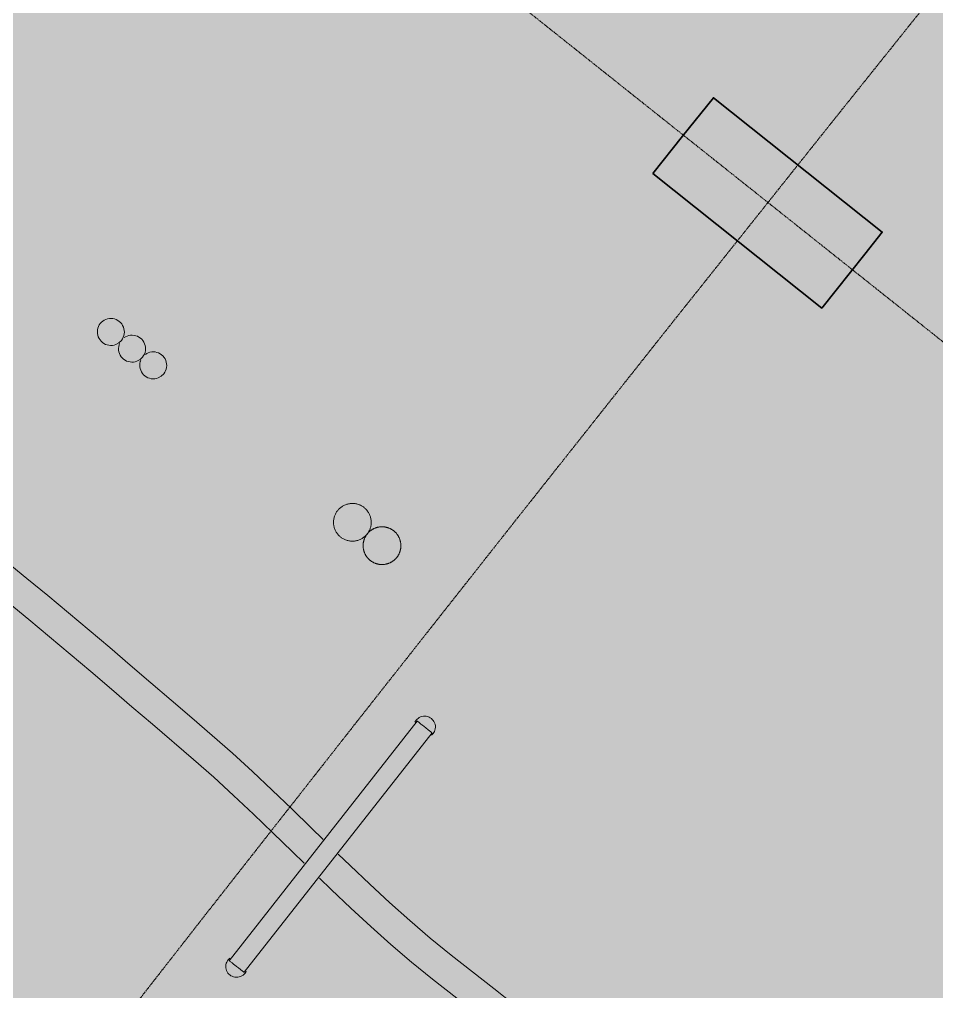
# Model space of a CAD drawing. Header units: millimetres. Extents: x -100577 to 287200, y -212120 to 238461.
# Drawn here: x 57527 to 59227, y 22145 to 23948 of the extents above; entities that cross this region are included whole.
import ezdxf

# ---------------------------------------------------------------- set-up
doc = ezdxf.new("R2010")
doc.units = ezdxf.units.MM
doc.linetypes.add('DASHDOT', pattern=[3.556, 2.54, -0.508, 0, -0.508])
for name, color, linetype, lineweight in [('01_切断（構造・壁）', 7, 'Continuous', 35), ('02_切断（家具）', 8, 'Continuous', 18), ('06_部屋の色', 8, 'Continuous', 0), ('11_見えがかり（家具）', 8, 'Continuous', 9), ('40_通り芯', 1, 'DASHDOT', 9)]:
    doc.layers.add(name, color=color, linetype=linetype, lineweight=lineweight)

msp = doc.modelspace()

# ---------------------------------------------------------------- hatches: boundary and pattern name
at = {"layer": '01_切断（構造・壁）'}
msp.add_hatch(color=7, dxfattribs=at).paths.add_polyline_path([(58701.4, 23662), (58756.5, 23731.3), (58813.5, 23802.8), (59126.4, 23553.6), (59093.9, 23512.8), (59014.3, 23412.8)])
at = {"layer": '02_切断（家具）'}
for points in [[(58173.6, 22996.2), (58172.8, 22995.1), (58171.8, 22993.7), (58170.9, 22992.7), (58169.8, 22991.4), (58168.8, 22990.5), (58167.6, 22989.3), (58166.5, 22988.5), (58165.2, 22987.4), (58164.1, 22986.6), (58162.7, 22985.7), (58161.5, 22985), (58160, 22984.2), (58158.8, 22983.6), (58157.2, 22983), (58155.9, 22982.5), (58154.3, 22982), (58153, 22981.6), (58151.4, 22981.2), (58150, 22981), (58148.4, 22980.7), (58147, 22980.7), (58145.3, 22980.5), (58144, 22980.6), (58142.3, 22980.6), (58140.9, 22980.7), (58139.2, 22980.9), (58137.9, 22981.2), (58136.2, 22981.5), (58134.9, 22981.9), (58133.3, 22982.3), (58132, 22982.8), (58130.4, 22983.4), (58129.2, 22984), (58127.7, 22984.8), (58126.5, 22985.5), (58125.1, 22986.3), (58124, 22987.1), (58122.6, 22988.1), (58121.6, 22989), (58120.3, 22990.1), (58119.4, 22991.1), (58118.2, 22992.3), (58117.3, 22993.4), (58116.3, 22994.7), (58115.5, 22995.8), (58114.5, 22997.2), (58113.9, 22998.4), (58113.1, 22999.9), (58112.5, 23001.1), (58111.8, 23002.7), (58111.4, 23004), (58110.8, 23005.6), (58110.5, 23006.9), (58110.1, 23008.5), (58109.9, 23009.9), (58109.6, 23011.6), (58109.5, 23012.9), (58109.4, 23014.6), (58109.4, 23016), (58109.5, 23017.7), (58109.6, 23019), (58109.8, 23020.7), (58110, 23022), (58110.4, 23023.7), (58110.7, 23025), (58111.2, 23026.6), (58111.7, 23027.9), (58112.3, 23029.5), (58112.9, 23030.7), (58113.6, 23032.2), (58114.3, 23033.4), (58115.2, 23034.8), (58116, 23035.9), (58117, 23037.3), (58117.9, 23038.3), (58119, 23039.6), (58120, 23040.6), (58121.2, 23041.7), (58122.3, 23042.6), (58123.6, 23043.7), (58124.7, 23044.4), (58126.1, 23045.4), (58127.3, 23046), (58128.8, 23046.8), (58130, 23047.4), (58131.6, 23048.1), (58132.8, 23048.5), (58134.4, 23049.1), (58135.8, 23049.4), (58137.4, 23049.8), (58138.8, 23050), (58140.4, 23050.3), (58141.8, 23050.4), (58143.5, 23050.5), (58144.8, 23050.5), (58146.5, 23050.5), (58147.9, 23050.3), (58149.6, 23050.1), (58150.9, 23049.9), (58152.6, 23049.6), (58153.9, 23049.2), (58155.5, 23048.7), (58156.8, 23048.2), (58158.3, 23047.6), (58159.6, 23047), (58161.1, 23046.3), (58162.3, 23045.6), (58163.7, 23044.7), (58164.8, 23043.9), (58166.2, 23042.9), (58167.2, 23042), (58168.5, 23040.9), (58169.4, 23039.9), (58170.6, 23038.7), (58171.5, 23037.7), (58172.5, 23036.3), (58173.3, 23035.2), (58174.2, 23033.8), (58174.9, 23032.6), (58175.7, 23031.1), (58176.3, 23029.9), (58177, 23028.3), (58177.4, 23027.1), (58178, 23025.5), (58178.3, 23024.1), (58178.7, 23022.5), (58178.9, 23021.2), (58179.2, 23019.5), (58179.3, 23018.1), (58179.4, 23016.4), (58179.4, 23015.1), (58179.3, 23013.4), (58179.2, 23012), (58179, 23010.3), (58178.7, 23009), (58178.4, 23007.4), (58178.1, 23006.1), (58177.6, 23004.4), (58177.1, 23003.2), (58176.5, 23001.6), (58175.9, 23000.3), (58175.1, 22998.8), (58174.5, 22997.7)], [(58164.4, 22971), (58164.4, 22971.8), (58164.4, 22972.8), (58164.4, 22973.6), (58164.5, 22974.6), (58164.5, 22975.4), (58164.6, 22976.4), (58164.7, 22977.2), (58164.9, 22978.2), (58165, 22979), (58165.2, 22979.9), (58165.4, 22980.7), (58165.7, 22981.6), (58165.9, 22982.4), (58166.2, 22983.3), (58166.4, 22984), (58166.8, 22984.9), (58167, 22985.6), (58167.4, 22986.4), (58167.7, 22987.1), (58168.1, 22988), (58168.5, 22988.6), (58168.9, 22989.4), (58169.3, 22990), (58169.7, 22990.8), (58170.1, 22991.4), (58170.6, 22992.1), (58171, 22992.7), (58171.6, 22993.4), (58172, 22994), (58172.5, 22994.6), (58173, 22995.2), (58173.6, 22995.8), (58174, 22996.3), (58174.7, 22997), (58175.2, 22997.5), (58175.9, 22998.1), (58176.4, 22998.6), (58177.1, 22999.2), (58177.7, 22999.6), (58178.4, 23000.2), (58179, 23000.7), (58179.8, 23001.2), (58180.4, 23001.6), (58181.3, 23002.1), (58181.9, 23002.5), (58182.8, 23003), (58183.4, 23003.4), (58184.3, 23003.8), (58185, 23004.1), (58185.9, 23004.5), (58186.7, 23004.8), (58187.6, 23005.1), (58188.4, 23005.4), (58189.3, 23005.7), (58190.1, 23005.9), (58191.1, 23006.2), (58191.8, 23006.4), (58192.8, 23006.6), (58193.6, 23006.7), (58194.6, 23006.8), (58195.4, 23007), (58196.4, 23007), (58197.2, 23007.1), (58198.2, 23007.1), (58199, 23007.2), (58200, 23007.2), (58200.8, 23007.1), (58201.8, 23007.1), (58202.6, 23007), (58203.6, 23006.9), (58204.4, 23006.8), (58205.4, 23006.7), (58206.1, 23006.5), (58207.1, 23006.3), (58207.9, 23006.1), (58208.6, 23005.9), (58208.6, 23005.9), (58208.8, 23005.9), (58209.5, 23005.7), (58210.4, 23005.4), (58211.2, 23005.1), (58212.1, 23004.8), (58212.8, 23004.5), (58213.6, 23004.1), (58214.3, 23003.8), (58215.1, 23003.4), (58215.8, 23003.1), (58216.6, 23002.6), (58217.2, 23002.3), (58218, 23001.8), (58218.6, 23001.4), (58219.3, 23000.9), (58219.9, 23000.5), (58220.6, 23000), (58221.1, 22999.6), (58221.8, 22999), (58222.3, 22998.6), (58223, 22998), (58223.5, 22997.5), (58224.2, 22996.9), (58224.7, 22996.4), (58225.3, 22995.7), (58225.8, 22995.1), (58226.4, 22994.4), (58226.8, 22993.9), (58227.4, 22993.1), (58227.8, 22992.5), (58228.4, 22991.7), (58228.8, 22991.1), (58229.3, 22990.3), (58229.7, 22989.6), (58230.2, 22988.8), (58230.5, 22988.1), (58231, 22987.2), (58231.3, 22986.5), (58231.7, 22985.6), (58232, 22984.9), (58232.3, 22983.9), (58232.6, 22983.2), (58232.9, 22982.2), (58233.1, 22981.5), (58233.3, 22980.5), (58233.5, 22979.7), (58233.7, 22978.7), (58233.9, 22977.9), (58234, 22976.9), (58234.1, 22976.1), (58234.2, 22975.1), (58234.3, 22974.3), (58234.3, 22973.3), (58234.4, 22972.5), (58234.3, 22971.5), (58234.3, 22970.7), (58234.3, 22969.7), (58234.2, 22968.9), (58234.1, 22967.9), (58234, 22967.2), (58233.8, 22966.2), (58233.7, 22965.4), (58233.5, 22964.4), (58233.3, 22963.7), (58233.1, 22962.7), (58232.8, 22962), (58232.5, 22961.1), (58232.3, 22960.4), (58232, 22959.5), (58231.7, 22958.8), (58231.3, 22957.9), (58231, 22957.2), (58230.6, 22956.4), (58230.3, 22955.7), (58229.8, 22954.9), (58229.5, 22954.3), (58229, 22953.5), (58228.6, 22952.9), (58228.1, 22952.2), (58227.7, 22951.6), (58227.2, 22950.9), (58226.8, 22950.4), (58226.2, 22949.7), (58225.8, 22949.2), (58225.2, 22948.5), (58224.7, 22948), (58224, 22947.4), (58223.5, 22946.9), (58222.9, 22946.3), (58222.3, 22945.8), (58221.6, 22945.2), (58221, 22944.7), (58220.3, 22944.1), (58219.7, 22943.7), (58218.9, 22943.2), (58218.3, 22942.7), (58217.5, 22942.2), (58216.8, 22941.8), (58216, 22941.4), (58215.3, 22941), (58214.4, 22940.6), (58213.7, 22940.2), (58212.8, 22939.9), (58212, 22939.6), (58211.1, 22939.2), (58210.4, 22939), (58209.4, 22938.7), (58208.6, 22938.4), (58207.7, 22938.2), (58206.9, 22938), (58205.9, 22937.8), (58205.1, 22937.7), (58204.1, 22937.5), (58203.3, 22937.4), (58202.3, 22937.3), (58201.5, 22937.2), (58200.5, 22937.2), (58199.7, 22937.2), (58198.7, 22937.2), (58197.9, 22937.2), (58196.9, 22937.3), (58196.1, 22937.3), (58195.1, 22937.4), (58194.3, 22937.5), (58193.4, 22937.7), (58192.6, 22937.8), (58191.6, 22938.1), (58190.9, 22938.2), (58189.9, 22938.5), (58189.2, 22938.7), (58188.3, 22939), (58187.5, 22939.2), (58186.7, 22939.6), (58186, 22939.9), (58185.1, 22940.2), (58184.4, 22940.5), (58183.6, 22941), (58182.9, 22941.3), (58182.1, 22941.7), (58181.5, 22942.1), (58180.7, 22942.6), (58180.1, 22942.9), (58179.4, 22943.4), (58178.8, 22943.8), (58178.1, 22944.4), (58177.6, 22944.8), (58176.9, 22945.3), (58176.4, 22945.8), (58175.7, 22946.4), (58175.2, 22946.9), (58174.6, 22947.5), (58174.1, 22948), (58173.4, 22948.7), (58173, 22949.2), (58172.4, 22949.9), (58171.9, 22950.5), (58171.3, 22951.2), (58170.9, 22951.8), (58170.3, 22952.6), (58169.9, 22953.3), (58169.5, 22954), (58169.4, 22954.1), (58169, 22954.7), (58168.6, 22955.6), (58168.2, 22956.3), (58167.8, 22957.2), (58167.4, 22957.9), (58167, 22958.8), (58166.7, 22959.5), (58166.4, 22960.4), (58166.1, 22961.2), (58165.8, 22962.1), (58165.6, 22962.9), (58165.4, 22963.9), (58165.2, 22964.6), (58165, 22965.6), (58164.8, 22966.4), (58164.7, 22967.4), (58164.6, 22968.2), (58164.5, 22969.2), (58164.4, 22970)]]:
    msp.add_hatch(color=8, dxfattribs=at).paths.add_polyline_path(points)
at = {"layer": '06_部屋の色', "true_color": 0xe9dfcf}
for points in [[(50973.3, 27824.3), (50951.2, 27877), (50930.3, 27931.4), (50910.5, 27987.2), (50891.6, 28044.1), (50873.2, 28101.7), (50855.3, 28159.8), (50837.4, 28218.1), (50819.5, 28276.2), (50801.3, 28334), (50782.4, 28391), (50762.8, 28447), (50742.2, 28501.6), (50720.2, 28554.7), (50698.7, 28608.2), (50678.9, 28664.1), (50660.7, 28721.8), (50643.5, 28780.8), (50626.9, 28840.7), (50610.5, 28900.8), (50593.9, 28960.7), (50576.7, 29019.7), (50558.4, 29077.5), (50538.7, 29133.4), (50517.2, 29186.9), (50493.3, 29237.5), (50466.8, 29284.7), (50437.2, 29327.9), (50404, 29366.7), (50366.9, 29400.4), (50327.6, 29431.3), (50288.4, 29462.3), (50285.4, 29464.7), (50388.8, 29595.7), (50680.9, 29963.9), (50778.1, 30085.9), (50973.8, 30331.4), (51267.6, 30698.3), (51562.2, 31064.4), (51857.6, 31429.9), (52153.9, 31794.7), (52451.1, 32158.8), (52650.1, 32401.6), (52749, 32522.2), (53047.9, 32884.9), (53347.5, 33247), (53648, 33608.3), (53949.3, 33968.9), (54251.5, 34328.9), (54554.5, 34688.1), (62496.7, 27973.9), (62209.2, 27633.1), (61922.5, 27291.5), (61636.6, 26949.3), (61351.5, 26606.4), (61067.2, 26262.9), (60783.6, 25918.7), (60692.9, 25808.2), (60689.8, 25804.3), (60500.9, 25573.9), (60218.9, 25228.4), (59937.8, 24882.3), (59657.4, 24535.5), (59377.9, 24188.1), (59099.1, 23840), (58913.4, 23607), (58821.2, 23491.3), (58544.1, 23141.9), (58267.7, 22791.9), (58028.5, 22487.4), (57995.8, 22518.9), (57959.2, 22553.3), (57922.2, 22587.2), (57884.6, 22620.3), (57808.8, 22685.5), (57770.8, 22718.1), (57732.8, 22750.7), (57694.7, 22783.2), (57656.5, 22815.5), (57618.2, 22847.7), (57579.8, 22879.7), (57541.2, 22911.5), (57502.5, 22943.1), (57463.5, 22974.4), (57424.3, 23005.5), (57383.9, 23035), (57341.6, 23062.1), (57297.6, 23087), (57252.2, 23110.1), (57205.5, 23131.7), (57157.9, 23152), (57109.6, 23171.4), (57060.8, 23190.2), (57011.8, 23208.7), (56962.7, 23227.2), (56913.9, 23245.9), (56865.5, 23265.3), (56817.9, 23285.6), (56771.2, 23307.1), (56725.8, 23330.2), (56681.7, 23355.1), (56639.4, 23382.1), (56599, 23411.6), (56561.3, 23444.5), (56526.7, 23481.4), (56494.8, 23521.7), (56465.1, 23565), (56437.5, 23610.7), (56411.4, 23658.5), (56386.4, 23707.7), (56362.3, 23757.9), (56314.9, 23859.4), (56290.8, 23909.8), (56266, 23959.2), (56240.1, 24007.1), (56212.6, 24053.1), (56184.8, 24098.7), (56157.9, 24145.4), (56131.7, 24193), (56105.9, 24241.1), (56080.3, 24289.5), (56054.7, 24337.9), (56028.9, 24386), (56002.6, 24433.5), (55975.7, 24480.1), (55947.8, 24525.6), (55918.8, 24569.7), (55888.4, 24612), (55856.5, 24652.2), (55822.7, 24690.2), (55786.9, 24725.6), (55748.9, 24758.1), (55708.4, 24787.5), (55665.7, 24814.1), (55621, 24838.1), (55574.5, 24859.8), (55526.3, 24879.4), (55476.7, 24897.2), (55426, 24913.5), (55374.2, 24928.5), (55321.6, 24942.5), (55268.4, 24955.7), (55214.8, 24968.4), (55161.1, 24980.9), (55107.3, 24993.3), (55053.8, 25006.1), (55000.7, 25019.4), (54948.2, 25033.5), (54896.6, 25048.7), (54846, 25065.2), (54795.4, 25081.8), (54743.9, 25097.1), (54691.6, 25111.4), (54638.7, 25125.1), (54585.5, 25138.3), (54532.2, 25151.3), (54478.9, 25164.4), (54426, 25178), (54373.6, 25192.2), (54321.9, 25207.3), (54271.2, 25223.6), (54221.6, 25241.4), (54173.4, 25260.9), (54126.7, 25282.5), (54081.9, 25306.4), (54039.1, 25332.8), (53998.5, 25362.1), (53960.4, 25394.5), (53924.6, 25429.9), (53890.9, 25467.9), (53859, 25508.3), (53828.7, 25550.7), (53799.8, 25594.8), (53771.9, 25640.3), (53744.9, 25686.8), (53718.4, 25734), (53692.2, 25781.7), (53666.2, 25829.5), (53639.9, 25877.1), (53613.3, 25924.1), (53585.9, 25970.2), (53557.6, 26015.1), (53528.1, 26058.6), (53497.2, 26100.2), (53464.6, 26139.6), (53430.1, 26176.6), (53394.4, 26212.2), (53358.7, 26247.6), (53322.9, 26283), (53287.1, 26318.3), (53251, 26353.4), (53214.9, 26388.3), (53178.6, 26423.1), (53142.1, 26457.6), (53105.5, 26491.9), (53068.6, 26525.9), (53031.5, 26559.6), (52994.2, 26593.1), (52956.6, 26626.2), (52918.8, 26658.9), (52880.6, 26691.3), (52842.2, 26723.3), (52803.4, 26754.8), (52764.2, 26785.9), (52723, 26814.4), (52678.3, 26838.4), (52630.5, 26858.5), (52580.2, 26875.3), (52527.7, 26889.4), (52473.6, 26901.4), (52418.2, 26911.9), (52362.1, 26921.4), (52305.7, 26930.5), (52249.5, 26939.9), (52194, 26950), (52139.5, 26961.6), (52086.6, 26975.2), (52035.7, 26991.3), (51987.3, 27010.6), (51941.8, 27033.7), (51898.1, 27058.9), (51854.4, 27084.3), (51810.9, 27109.8), (51767.5, 27135.5), (51724.3, 27161.4), (51681.2, 27187.5), (51638.4, 27213.9), (51595.7, 27240.5), (51553.3, 27267.5), (51511.1, 27294.7), (51469.2, 27322.3), (51427.6, 27350.2), (51386.3, 27378.6), (51345.2, 27407.3), (51304.6, 27436.4), (51264.2, 27466), (51224.3, 27496.1), (51184.7, 27526.6), (51146.9, 27559.4), (51111.9, 27595.9), (51079.8, 27635.9), (51050, 27679), (51022.5, 27725), (50997, 27773.5)], [(60059.6, 22695.2), (49371.1, 31207.6), (51259, 33542.8), (61821.8, 24875), (60940.7, 23785.1), (60967.9, 23763.1), (60087, 22673.4)], [(48444.4, 30026.3), (49371.1, 31207.6), (60059.6, 22695.2), (59194.6, 21592.6), (59222.1, 21571), (59193.3, 21534.2), (59114.6, 21595.9), (59075.3, 21626.8), (59035.9, 21657.6), (58996.6, 21688.5), (58957.2, 21719.3), (58917.9, 21750.2), (58878.5, 21781.1), (58839.2, 21811.9), (58760.5, 21873.6), (58721.2, 21904.5), (58681.8, 21935.3), (58642.5, 21966.2), (58603.1, 21997), (58563.8, 22027.9), (58524.4, 22058.7), (58485.1, 22089.6), (58445.7, 22120.4), (58406.4, 22151.3), (58367.1, 22182.1), (58327.7, 22213), (58288.8, 22244.4), (58250.8, 22276.9), (58213.4, 22310.3), (58176.6, 22344.4), (58140.2, 22379), (58104.1, 22413.9), (58068.1, 22449), (58032, 22484.1), (57995.8, 22518.9), (57959.2, 22553.3), (57922.2, 22587.2), (57884.6, 22620.3), (57808.8, 22685.5), (57770.8, 22718.1), (57732.8, 22750.7), (57694.7, 22783.2), (57656.5, 22815.5), (57618.2, 22847.7), (57579.8, 22879.7), (57541.2, 22911.5), (57502.5, 22943.1), (57463.5, 22974.4), (57424.3, 23005.5), (57383.9, 23035), (57341.6, 23062.1), (57297.6, 23087), (57252.2, 23110.1), (57205.5, 23131.7), (57157.9, 23152), (57109.6, 23171.4), (57060.8, 23190.2), (57011.8, 23208.7), (56962.7, 23227.2), (56913.9, 23245.9), (56865.5, 23265.3), (56817.9, 23285.6), (56771.2, 23307.1), (56725.8, 23330.2), (56681.7, 23355.1), (56639.4, 23382.1), (56599, 23411.6), (56561.3, 23444.5), (56526.7, 23481.4), (56494.8, 23521.7), (56465.1, 23565), (56437.5, 23610.7), (56411.4, 23658.5), (56386.4, 23707.7), (56362.3, 23757.9), (56314.9, 23859.4), (56290.8, 23909.8), (56266, 23959.2), (56240.1, 24007.1), (56212.6, 24053.1), (56184.8, 24098.7), (56157.9, 24145.4), (56131.7, 24193), (56105.9, 24241.1), (56080.3, 24289.5), (56054.7, 24337.9), (56028.9, 24386), (56002.6, 24433.5), (55975.7, 24480.1), (55947.8, 24525.6), (55918.8, 24569.7), (55888.4, 24612), (55856.5, 24652.2), (55822.7, 24690.2), (55786.9, 24725.6), (55748.9, 24758.1), (55708.4, 24787.5), (55665.7, 24814.1), (55621, 24838.1), (55574.5, 24859.8), (55526.3, 24879.4), (55476.7, 24897.2), (55426, 24913.5), (55374.2, 24928.5), (55321.6, 24942.5), (55268.4, 24955.7), (55214.8, 24968.4), (55161.1, 24980.9), (55107.3, 24993.3), (55053.8, 25006.1), (55000.7, 25019.4), (54948.2, 25033.5), (54896.6, 25048.7), (54846, 25065.2), (54795.4, 25081.8), (54743.9, 25097.1), (54691.6, 25111.4), (54638.7, 25125.1), (54585.5, 25138.3), (54532.2, 25151.3), (54478.9, 25164.4), (54426, 25178), (54373.6, 25192.2), (54321.9, 25207.3), (54271.2, 25223.6), (54221.6, 25241.4), (54173.4, 25260.9), (54126.7, 25282.5), (54081.9, 25306.4), (54039.1, 25332.8), (53998.5, 25362.1), (53960.4, 25394.5), (53924.6, 25429.9), (53890.9, 25467.9), (53859, 25508.3), (53828.7, 25550.7), (53799.8, 25594.8), (53771.9, 25640.3), (53744.9, 25686.8), (53718.4, 25734), (53692.2, 25781.7), (53666.2, 25829.5), (53639.9, 25877.1), (53613.3, 25924.1), (53585.9, 25970.2), (53557.6, 26015.1), (53528.1, 26058.6), (53497.2, 26100.2), (53464.6, 26139.6), (53430.1, 26176.6), (53394.4, 26212.2), (53358.7, 26247.6), (53322.9, 26283), (53287.1, 26318.3), (53251, 26353.4), (53214.9, 26388.3), (53178.6, 26423.1), (53142.1, 26457.6), (53105.5, 26491.9), (53068.6, 26525.9), (53031.5, 26559.6), (52994.2, 26593.1), (52956.6, 26626.2), (52918.8, 26658.9), (52880.6, 26691.3), (52842.2, 26723.3), (52803.4, 26754.8), (52764.2, 26785.9), (52723, 26814.4), (52678.3, 26838.4), (52630.5, 26858.5), (52580.2, 26875.3), (52527.7, 26889.4), (52473.6, 26901.4), (52418.2, 26911.9), (52362.1, 26921.4), (52305.7, 26930.5), (52249.5, 26939.9), (52194, 26950), (52139.5, 26961.6), (52086.6, 26975.2), (52035.7, 26991.3), (51987.3, 27010.6), (51941.8, 27033.7), (51898.1, 27058.9), (51854.4, 27084.3), (51810.9, 27109.8), (51767.5, 27135.5), (51724.3, 27161.4), (51681.2, 27187.5), (51638.4, 27213.9), (51595.7, 27240.5), (51553.3, 27267.5), (51511.1, 27294.7), (51469.2, 27322.3), (51427.6, 27350.2), (51386.3, 27378.6), (51345.2, 27407.3), (51304.6, 27436.4), (51264.2, 27466), (51224.3, 27496.1), (51184.7, 27526.6), (51146.9, 27559.4), (51111.9, 27595.9), (51079.8, 27635.9), (51050, 27679), (51022.5, 27725), (50997, 27773.5), (50973.3, 27824.3), (50951.2, 27877), (50930.3, 27931.4), (50910.5, 27987.2), (50891.6, 28044.1), (50873.2, 28101.7), (50855.3, 28159.8), (50837.4, 28218.1), (50819.5, 28276.2), (50801.3, 28334), (50782.4, 28391), (50762.8, 28447), (50742.2, 28501.6), (50720.2, 28554.7), (50698.7, 28608.2), (50678.9, 28664.1), (50660.7, 28721.8), (50643.5, 28780.8), (50626.9, 28840.7), (50610.5, 28900.8), (50593.9, 28960.7), (50576.7, 29019.7), (50558.4, 29077.5), (50538.7, 29133.4), (50517.2, 29186.9), (50493.3, 29237.5), (50466.8, 29284.7), (50437.2, 29327.9), (50404, 29366.7), (50366.9, 29400.4), (49935.3, 29741.3), (49856.9, 29803.3), (49817.6, 29834.3), (49775.2, 29861.2), (49727, 29880.8), (49674.1, 29894.3), (49617.4, 29903), (49557.8, 29908.1), (49496.4, 29910.8), (49434, 29912.4), (49371.8, 29914), (49310.6, 29917.1), (49247.1, 29917.1), (49178.4, 29910.5), (49106.4, 29899.7), (49032.9, 29887.1), (48960, 29875.1), (48889.3, 29866.1), (48822.9, 29862.5), (48762.7, 29866.6), (48710.4, 29881), (48663.1, 29901.7), (48616.4, 29923.2), (48570.8, 29946.1), (48526.6, 29970.7), (48484, 29997.5)], [(60059.6, 22695.2), (58913.6, 23607.9), (60689.3, 25804.3), (61821.8, 24875), (60940.7, 23785.1), (60967.9, 23763.1), (60087, 22673.4)], [(58176.6, 22344.4), (58140.2, 22379), (58104.1, 22413.9), (58068.1, 22449), (58032, 22484.1), (58913.6, 23607.9), (60059.6, 22695.2), (59194.6, 21592.6), (59222.1, 21571), (59193.3, 21534.2), (59114.6, 21595.9), (59075.3, 21626.8), (59035.9, 21657.6), (58996.6, 21688.5), (58957.2, 21719.3), (58917.9, 21750.2), (58878.5, 21781.1), (58839.2, 21811.9), (58760.5, 21873.6), (58721.2, 21904.5), (58681.8, 21935.3), (58642.5, 21966.2), (58603.1, 21997), (58563.8, 22027.9), (58524.4, 22058.7), (58485.1, 22089.6), (58445.7, 22120.4), (58406.4, 22151.3), (58367.1, 22182.1), (58327.7, 22213), (58288.8, 22244.4), (58250.8, 22276.9), (58213.4, 22310.3)]]:
    msp.add_hatch(color=8, dxfattribs=at).paths.add_polyline_path(points)
at = {"layer": '06_部屋の色', "true_color": 0xd8ccb8}
msp.add_hatch(color=8, dxfattribs=at).paths.add_polyline_path([(48484, 29997.5), (48526.6, 29970.7), (48570.8, 29946.1), (48616.4, 29923.2), (48663.1, 29901.7), (48710.4, 29881), (48762.7, 29866.6), (48822.9, 29862.5), (48889.3, 29866.1), (48960, 29875.1), (49032.9, 29887.1), (49106.4, 29899.7), (49178.4, 29910.5), (49247.1, 29917.1), (49310.6, 29917.1), (49371.8, 29914), (49434, 29912.4), (49496.4, 29910.8), (49557.8, 29908.1), (49617.4, 29903), (49674.1, 29894.3), (49727, 29880.8), (49775.2, 29861.2), (49817.6, 29834.3), (49856.9, 29803.3), (49896.1, 29772.3), (49935.3, 29741.3), (49974.6, 29710.3), (50013.8, 29679.3), (50053, 29648.3), (50092.2, 29617.3), (50131.5, 29586.3), (50170.7, 29555.3), (50209.9, 29524.3), (50249.2, 29493.3), (50327.6, 29431.3), (50366.9, 29400.4), (50404, 29366.7), (50437.2, 29327.9), (50466.8, 29284.7), (50493.3, 29237.5), (50517.2, 29186.9), (50538.7, 29133.4), (50558.4, 29077.5), (50576.7, 29019.7), (50593.9, 28960.7), (50610.5, 28900.8), (50626.9, 28840.7), (50643.5, 28780.8), (50660.7, 28721.8), (50678.9, 28664.1), (50698.7, 28608.2), (50720.2, 28554.7), (50742.2, 28501.6), (50762.8, 28447), (50782.4, 28391), (50801.3, 28334), (50819.5, 28276.2), (50837.4, 28218.1), (50855.3, 28159.8), (50873.2, 28101.7), (50891.6, 28044.1), (50910.5, 27987.2), (50930.3, 27931.4), (50951.2, 27877), (50973.3, 27824.3), (50997, 27773.5), (51022.5, 27725), (51050, 27679), (51079.8, 27635.9), (51111.9, 27595.9), (51146.9, 27559.4), (51184.7, 27526.6), (51224.3, 27496.1), (51264.2, 27466), (51304.6, 27436.4), (51345.2, 27407.3), (51386.3, 27378.6), (51427.6, 27350.2), (51469.2, 27322.3), (51511.1, 27294.7), (51553.3, 27267.5), (51595.7, 27240.5), (51638.4, 27213.9), (51681.2, 27187.5), (51724.3, 27161.4), (51767.5, 27135.5), (51810.9, 27109.8), (51854.4, 27084.3), (51898.1, 27058.9), (51941.8, 27033.7), (51987.3, 27010.6), (52035.7, 26991.3), (52086.6, 26975.2), (52139.5, 26961.6), (52194, 26950), (52249.5, 26939.9), (52305.7, 26930.5), (52362.1, 26921.4), (52418.2, 26911.9), (52473.6, 26901.4), (52527.7, 26889.4), (52580.2, 26875.3), (52630.5, 26858.5), (52678.3, 26838.4), (52723, 26814.4), (52764.2, 26785.9), (52803.4, 26754.8), (52842.2, 26723.3), (52880.6, 26691.3), (52918.8, 26658.9), (52956.6, 26626.2), (52994.2, 26593.1), (53031.5, 26559.6), (53068.6, 26525.9), (53105.5, 26491.9), (53142.1, 26457.6), (53178.6, 26423.1), (53214.9, 26388.3), (53251, 26353.4), (53287.1, 26318.3), (53322.9, 26283), (53358.7, 26247.6), (53394.4, 26212.2), (53430.1, 26176.6), (53464.6, 26139.6), (53497.2, 26100.2), (53528.1, 26058.6), (53557.6, 26015.1), (53585.9, 25970.2), (53613.3, 25924.1), (53639.9, 25877.1), (53666.2, 25829.5), (53692.2, 25781.7), (53718.4, 25734), (53744.9, 25686.8), (53771.9, 25640.3), (53799.8, 25594.8), (53828.7, 25550.7), (53859, 25508.3), (53890.9, 25467.9), (53924.6, 25429.9), (53960.4, 25394.5), (53998.5, 25362.1), (54039.1, 25332.8), (54081.9, 25306.4), (54126.7, 25282.5), (54173.4, 25260.9), (54221.6, 25241.4), (54271.2, 25223.6), (54321.9, 25207.3), (54373.6, 25192.2), (54426, 25178), (54478.9, 25164.4), (54532.2, 25151.3), (54585.5, 25138.3), (54638.7, 25125.1), (54691.6, 25111.4), (54743.9, 25097.1), (54795.4, 25081.8), (54846, 25065.2), (54896.6, 25048.7), (54948.2, 25033.5), (55000.7, 25019.4), (55053.8, 25006.1), (55107.3, 24993.3), (55161.1, 24980.9), (55214.8, 24968.4), (55268.4, 24955.7), (55321.6, 24942.5), (55374.2, 24928.5), (55426, 24913.5), (55476.7, 24897.2), (55526.3, 24879.4), (55574.5, 24859.8), (55621, 24838.1), (55665.7, 24814.1), (55708.4, 24787.5), (55748.9, 24758.1), (55786.9, 24725.6), (55822.7, 24690.2), (55856.5, 24652.2), (55888.4, 24612), (55918.8, 24569.7), (55947.8, 24525.6), (55975.7, 24480.1), (56002.6, 24433.5), (56028.9, 24386), (56054.7, 24337.9), (56105.9, 24241.1), (56131.7, 24193), (56157.9, 24145.4), (56184.8, 24098.7), (56212.6, 24053.1), (56240.1, 24007.1), (56266, 23959.2), (56290.8, 23909.8), (56314.9, 23859.4), (56338.6, 23808.7), (56362.3, 23757.9), (56386.4, 23707.7), (56411.4, 23658.5), (56437.5, 23610.7), (56465.1, 23565), (56494.8, 23521.7), (56526.7, 23481.4), (56561.3, 23444.5), (56599, 23411.6), (56639.4, 23382.1), (56681.7, 23355.1), (56725.8, 23330.2), (56771.2, 23307.1), (56817.9, 23285.6), (56865.5, 23265.3), (56913.9, 23245.9), (56962.7, 23227.2), (57011.8, 23208.7), (57060.8, 23190.2), (57109.6, 23171.4), (57157.9, 23152), (57205.5, 23131.7), (57252.2, 23110.1), (57297.6, 23087), (57341.6, 23062.1), (57383.9, 23035), (57424.3, 23005.5), (57463.5, 22974.4), (57502.5, 22943.1), (57541.2, 22911.5), (57579.8, 22879.7), (57618.2, 22847.7), (57656.5, 22815.5), (57694.7, 22783.2), (57732.8, 22750.7), (57770.8, 22718.1), (57808.8, 22685.5), (57846.7, 22652.9), (57884.6, 22620.3), (57922.2, 22587.2), (57959.2, 22553.3), (57995.8, 22518.9), (58032, 22484.1), (58068.1, 22449), (58104.1, 22413.9), (58140.2, 22379), (58176.6, 22344.4), (58213.4, 22310.3), (58250.8, 22276.9), (58288.8, 22244.4), (58327.7, 22213), (58367.1, 22182.1), (58406.4, 22151.3), (58445.7, 22120.4), (58485.1, 22089.6), (58524.4, 22058.7), (58563.8, 22027.9), (58603.1, 21997), (58642.5, 21966.2), (58681.8, 21935.3), (58721.2, 21904.5), (58760.5, 21873.6), (58839.2, 21811.9), (58878.5, 21781.1), (58917.9, 21750.2), (58957.2, 21719.3), (58996.6, 21688.5), (59035.9, 21657.6), (59075.3, 21626.8), (59114.6, 21595.9), (59193.3, 21534.2), (58357.3, 20468.5), (47516.8, 28845.6), (48443.6, 30026.9)])

# ---------------------------------------------------------------- linework, layer by layer
at = {"layer": '01_切断（構造・壁）'}
msp.add_lwpolyline([(58701.4, 23662), (58756.5, 23731.3), (58813.5, 23802.8), (59126.4, 23553.6), (59093.9, 23512.8), (59014.3, 23412.8), (58701.4, 23662)], dxfattribs=at)
at = {"layer": '02_切断（家具）'}
for points in [[(58173.6, 22996.2), (58172.8, 22995.1), (58171.8, 22993.7), (58170.9, 22992.7), (58169.8, 22991.4), (58168.8, 22990.5), (58167.6, 22989.3), (58166.5, 22988.5), (58165.2, 22987.4), (58164.1, 22986.6), (58162.7, 22985.7), (58161.5, 22985), (58160, 22984.2), (58158.8, 22983.6), (58157.2, 22983), (58155.9, 22982.5), (58154.3, 22982), (58153, 22981.6), (58151.4, 22981.2), (58150, 22981), (58148.4, 22980.7), (58147, 22980.7), (58145.3, 22980.5), (58144, 22980.6), (58142.3, 22980.6), (58140.9, 22980.7), (58139.2, 22980.9), (58137.9, 22981.2), (58136.2, 22981.5), (58134.9, 22981.9), (58133.3, 22982.3), (58132, 22982.8), (58130.4, 22983.4), (58129.2, 22984), (58127.7, 22984.8), (58126.5, 22985.5), (58125.1, 22986.3), (58124, 22987.1), (58122.6, 22988.1), (58121.6, 22989), (58120.3, 22990.1), (58119.4, 22991.1), (58118.2, 22992.3), (58117.3, 22993.4), (58116.3, 22994.7), (58115.5, 22995.8), (58114.5, 22997.2), (58113.9, 22998.4), (58113.1, 22999.9), (58112.5, 23001.1), (58111.8, 23002.7), (58111.4, 23004), (58110.8, 23005.6), (58110.5, 23006.9), (58110.1, 23008.5), (58109.9, 23009.9), (58109.6, 23011.6), (58109.5, 23012.9), (58109.4, 23014.6), (58109.4, 23016), (58109.5, 23017.7), (58109.6, 23019), (58109.8, 23020.7), (58110, 23022), (58110.4, 23023.7), (58110.7, 23025), (58111.2, 23026.6), (58111.7, 23027.9), (58112.3, 23029.5), (58112.9, 23030.7), (58113.6, 23032.2), (58114.3, 23033.4), (58115.2, 23034.8), (58116, 23035.9), (58117, 23037.3), (58117.9, 23038.3), (58119, 23039.6), (58120, 23040.6), (58121.2, 23041.7), (58122.3, 23042.6), (58123.6, 23043.7), (58124.7, 23044.4), (58126.1, 23045.4), (58127.3, 23046), (58128.8, 23046.8), (58130, 23047.4), (58131.6, 23048.1), (58132.8, 23048.5), (58134.4, 23049.1), (58135.8, 23049.4), (58137.4, 23049.8), (58138.8, 23050), (58140.4, 23050.3), (58141.8, 23050.4), (58143.5, 23050.5), (58144.8, 23050.5), (58146.5, 23050.5), (58147.9, 23050.3), (58149.6, 23050.1), (58150.9, 23049.9), (58152.6, 23049.6), (58153.9, 23049.2), (58155.5, 23048.7), (58156.8, 23048.2), (58158.3, 23047.6), (58159.6, 23047), (58161.1, 23046.3), (58162.3, 23045.6), (58163.7, 23044.7), (58164.8, 23043.9), (58166.2, 23042.9), (58167.2, 23042), (58168.5, 23040.9), (58169.4, 23039.9), (58170.6, 23038.7), (58171.5, 23037.7), (58172.5, 23036.3), (58173.3, 23035.2), (58174.2, 23033.8), (58174.9, 23032.6), (58175.7, 23031.1), (58176.3, 23029.9), (58177, 23028.3), (58177.4, 23027.1), (58178, 23025.5), (58178.3, 23024.1), (58178.7, 23022.5), (58178.9, 23021.2), (58179.2, 23019.5), (58179.3, 23018.1), (58179.4, 23016.4), (58179.4, 23015.1), (58179.3, 23013.4), (58179.2, 23012), (58179, 23010.3), (58178.7, 23009), (58178.4, 23007.4), (58178.1, 23006.1), (58177.6, 23004.4), (58177.1, 23003.2), (58176.5, 23001.6), (58175.9, 23000.3), (58175.1, 22998.8), (58174.5, 22997.7), (58173.6, 22996.2)], [(58164.4, 22971), (58164.4, 22971.8), (58164.4, 22972.8), (58164.4, 22973.6), (58164.5, 22974.6), (58164.5, 22975.4), (58164.6, 22976.4), (58164.7, 22977.2), (58164.9, 22978.2), (58165, 22979), (58165.2, 22979.9), (58165.4, 22980.7), (58165.7, 22981.6), (58165.9, 22982.4), (58166.2, 22983.3), (58166.4, 22984), (58166.8, 22984.9), (58167, 22985.6), (58167.4, 22986.4), (58167.7, 22987.1), (58168.1, 22988), (58168.5, 22988.6), (58168.9, 22989.4), (58169.3, 22990), (58169.7, 22990.8), (58170.1, 22991.4), (58170.6, 22992.1), (58171, 22992.7), (58171.6, 22993.4), (58172, 22994), (58172.5, 22994.6), (58173, 22995.2), (58173.6, 22995.8), (58174, 22996.3), (58174.7, 22997), (58175.2, 22997.5), (58175.9, 22998.1), (58176.4, 22998.6), (58177.1, 22999.2), (58177.7, 22999.6), (58178.4, 23000.2), (58179, 23000.7), (58179.8, 23001.2), (58180.4, 23001.6), (58181.3, 23002.1), (58181.9, 23002.5), (58182.8, 23003), (58183.4, 23003.4), (58184.3, 23003.8), (58185, 23004.1), (58185.9, 23004.5), (58186.7, 23004.8), (58187.6, 23005.1), (58188.4, 23005.4), (58189.3, 23005.7), (58190.1, 23005.9), (58191.1, 23006.2), (58191.8, 23006.4), (58192.8, 23006.6), (58193.6, 23006.7), (58194.6, 23006.8), (58195.4, 23007), (58196.4, 23007), (58197.2, 23007.1), (58198.2, 23007.1), (58199, 23007.2), (58200, 23007.2), (58200.8, 23007.1), (58201.8, 23007.1), (58202.6, 23007), (58203.6, 23006.9), (58204.4, 23006.8), (58205.4, 23006.7), (58206.1, 23006.5), (58207.1, 23006.3), (58207.9, 23006.1), (58208.6, 23005.9), (58208.6, 23005.9), (58208.8, 23005.9), (58209.5, 23005.7), (58210.4, 23005.4), (58211.2, 23005.1), (58212.1, 23004.8), (58212.8, 23004.5), (58213.6, 23004.1), (58214.3, 23003.8), (58215.1, 23003.4), (58215.8, 23003.1), (58216.6, 23002.6), (58217.2, 23002.3), (58218, 23001.8), (58218.6, 23001.4), (58219.3, 23000.9), (58219.9, 23000.5), (58220.6, 23000), (58221.1, 22999.6), (58221.8, 22999), (58222.3, 22998.6), (58223, 22998), (58223.5, 22997.5), (58224.2, 22996.9), (58224.7, 22996.4), (58225.3, 22995.7), (58225.8, 22995.1), (58226.4, 22994.4), (58226.8, 22993.9), (58227.4, 22993.1), (58227.8, 22992.5), (58228.4, 22991.7), (58228.8, 22991.1), (58229.3, 22990.3), (58229.7, 22989.6), (58230.2, 22988.8), (58230.5, 22988.1), (58231, 22987.2), (58231.3, 22986.5), (58231.7, 22985.6), (58232, 22984.9), (58232.3, 22983.9), (58232.6, 22983.2), (58232.9, 22982.2), (58233.1, 22981.5), (58233.3, 22980.5), (58233.5, 22979.7), (58233.7, 22978.7), (58233.9, 22977.9), (58234, 22976.9), (58234.1, 22976.1), (58234.2, 22975.1), (58234.3, 22974.3), (58234.3, 22973.3), (58234.4, 22972.5), (58234.3, 22971.5), (58234.3, 22970.7), (58234.3, 22969.7), (58234.2, 22968.9), (58234.1, 22967.9), (58234, 22967.2), (58233.8, 22966.2), (58233.7, 22965.4), (58233.5, 22964.4), (58233.3, 22963.7), (58233.1, 22962.7), (58232.8, 22962), (58232.5, 22961.1), (58232.3, 22960.4), (58232, 22959.5), (58231.7, 22958.8), (58231.3, 22957.9), (58231, 22957.2), (58230.6, 22956.4), (58230.3, 22955.7), (58229.8, 22954.9), (58229.5, 22954.3), (58229, 22953.5), (58228.6, 22952.9), (58228.1, 22952.2), (58227.7, 22951.6), (58227.2, 22950.9), (58226.8, 22950.4), (58226.2, 22949.7), (58225.8, 22949.2), (58225.2, 22948.5), (58224.7, 22948), (58224, 22947.4), (58223.5, 22946.9), (58222.9, 22946.3), (58222.3, 22945.8), (58221.6, 22945.2), (58221, 22944.7), (58220.3, 22944.1), (58219.7, 22943.7), (58218.9, 22943.2), (58218.3, 22942.7), (58217.5, 22942.2), (58216.8, 22941.8), (58216, 22941.4), (58215.3, 22941), (58214.4, 22940.6), (58213.7, 22940.2), (58212.8, 22939.9), (58212, 22939.6), (58211.1, 22939.2), (58210.4, 22939), (58209.4, 22938.7), (58208.6, 22938.4), (58207.7, 22938.2), (58206.9, 22938), (58205.9, 22937.8), (58205.1, 22937.7), (58204.1, 22937.5), (58203.3, 22937.4), (58202.3, 22937.3), (58201.5, 22937.2), (58200.5, 22937.2), (58199.7, 22937.2), (58198.7, 22937.2), (58197.9, 22937.2), (58196.9, 22937.3), (58196.1, 22937.3), (58195.1, 22937.4), (58194.3, 22937.5), (58193.4, 22937.7), (58192.6, 22937.8), (58191.6, 22938.1), (58190.9, 22938.2), (58189.9, 22938.5), (58189.2, 22938.7), (58188.3, 22939), (58187.5, 22939.2), (58186.7, 22939.6), (58186, 22939.9), (58185.1, 22940.2), (58184.4, 22940.5), (58183.6, 22941), (58182.9, 22941.3), (58182.1, 22941.7), (58181.5, 22942.1), (58180.7, 22942.6), (58180.1, 22942.9), (58179.4, 22943.4), (58178.8, 22943.8), (58178.1, 22944.4), (58177.6, 22944.8), (58176.9, 22945.3), (58176.4, 22945.8), (58175.7, 22946.4), (58175.2, 22946.9), (58174.6, 22947.5), (58174.1, 22948), (58173.4, 22948.7), (58173, 22949.2), (58172.4, 22949.9), (58171.9, 22950.5), (58171.3, 22951.2), (58170.9, 22951.8), (58170.3, 22952.6), (58169.9, 22953.3), (58169.5, 22954), (58169.4, 22954.1), (58169, 22954.7), (58168.6, 22955.6), (58168.2, 22956.3), (58167.8, 22957.2), (58167.4, 22957.9), (58167, 22958.8), (58166.7, 22959.5), (58166.4, 22960.4), (58166.1, 22961.2), (58165.8, 22962.1), (58165.6, 22962.9), (58165.4, 22963.9), (58165.2, 22964.6), (58165, 22965.6), (58164.8, 22966.4), (58164.7, 22967.4), (58164.6, 22968.2), (58164.5, 22969.2), (58164.4, 22970), (58164.4, 22971)]]:
    msp.add_lwpolyline(points, dxfattribs=at)
at = {"layer": '11_見えがかり（家具）'}
for points in [[(57672.8, 23375.4), (57673.9, 23378.4), (57675.4, 23381.4), (57677.2, 23384), (57679.4, 23386.5), (57681.9, 23388.6), (57684.7, 23390.3), (57687.6, 23391.7), (57690.8, 23392.7), (57694, 23393.3), (57697.2, 23393.5), (57700.5, 23393.2), (57703.7, 23392.5), (57706.8, 23391.4), (57709.7, 23389.9), (57712.4, 23388), (57714.8, 23385.8), (57716.9, 23383.3), (57718.7, 23380.6), (57720.1, 23377.6), (57721.1, 23374.5), (57721.6, 23371.3), (57721.8, 23368), (57721.5, 23364.8), (57720.8, 23361.6), (57719.7, 23358.5), (57718.2, 23355.6), (57716.4, 23352.9), (57711.7, 23348.4), (57706, 23345.2), (57702.9, 23344.2), (57699.6, 23343.6), (57696.4, 23343.5), (57693.1, 23343.8), (57689.9, 23344.4), (57686.8, 23345.5), (57683.9, 23347), (57681.2, 23348.9), (57678.8, 23351.1), (57676.7, 23353.6), (57674.9, 23356.4), (57673.5, 23359.3), (57672.6, 23362.4), (57672, 23365.6), (57671.8, 23368.9), (57672.1, 23372.2), (57672.8, 23375.4)], [(57721.6, 23357.9), (57723.9, 23359.4), (57726.9, 23360.8), (57730, 23361.8), (57733.2, 23362.3), (57736.5, 23362.5), (57739.8, 23362.2), (57743, 23361.5), (57746, 23360.4), (57748.9, 23358.9), (57751.6, 23357.1), (57754, 23354.9), (57756.2, 23352.4), (57757.9, 23349.6), (57759.3, 23346.7), (57760.3, 23343.6), (57760.9, 23340.3), (57761.1, 23337.1), (57760.8, 23333.8), (57760.1, 23330.6), (57759, 23327.5), (57757.5, 23324.6), (57755.6, 23321.9), (57750.9, 23317.4), (57745.2, 23314.2), (57742.1, 23313.2), (57738.9, 23312.7), (57735.6, 23312.5), (57732.4, 23312.8), (57729.2, 23313.5), (57726.1, 23314.6), (57723.2, 23316.1), (57720.5, 23317.9), (57718.1, 23320.1), (57716, 23322.6), (57714.2, 23325.4), (57712.8, 23328.3), (57711.8, 23331.5), (57711.2, 23334.7), (57711.1, 23337.9), (57711.3, 23341.2), (57712, 23344.4)], [(57712, 23344.4), (57712.9, 23346.8)], [(57760.9, 23326.9), (57763.2, 23328.4), (57766.2, 23329.8), (57769.3, 23330.8), (57772.5, 23331.4), (57775.8, 23331.5), (57779, 23331.3), (57782.2, 23330.6), (57785.3, 23329.5), (57788.2, 23328), (57790.9, 23326.1), (57793.3, 23323.9), (57795.4, 23321.4), (57797.2, 23318.7), (57798.6, 23315.7), (57799.6, 23312.6), (57800.2, 23309.4), (57800.3, 23306.1), (57800, 23302.8), (57799.4, 23299.6), (57798.2, 23296.6), (57796.7, 23293.7), (57794.9, 23291), (57790.2, 23286.4), (57784.5, 23283.3), (57781.4, 23282.3), (57778.1, 23281.7), (57774.9, 23281.5), (57771.6, 23281.8), (57768.4, 23282.5), (57765.4, 23283.6), (57762.4, 23285.1), (57759.8, 23287), (57757.3, 23289.2), (57755.2, 23291.7), (57753.5, 23294.4), (57752.1, 23297.4), (57751.1, 23300.5), (57750.5, 23303.7), (57750.3, 23307), (57750.6, 23310.2), (57751.3, 23313.4)], [(57751.3, 23313.4), (57752.1, 23315.8)], [(57502.5, 22943.1), (57541.2, 22911.5), (57579.8, 22879.7), (57618.2, 22847.7), (57656.5, 22815.5), (57694.7, 22783.2), (57732.8, 22750.7), (57770.8, 22718.1), (57808.8, 22685.5), (57846.7, 22652.9), (57884.6, 22620.3), (57922.2, 22587.2), (57959.2, 22553.3), (57995.8, 22518.9), (58032, 22484.1), (58068.1, 22449), (58090, 22427.6)], [(58055.2, 22383.2), (58033.2, 22404.6), (57997.1, 22439.6), (57960.9, 22474.5), (57924.4, 22508.9), (57887.4, 22542.7), (57849.7, 22575.8), (57773.8, 22641), (57735.9, 22673.6), (57697.8, 22706.2), (57659.7, 22738.6), (57621.6, 22770.9), (57583.3, 22803.1), (57544.8, 22835.1), (57506.2, 22867)], [(58266.3, 22645.5), (58267.3, 22644.7), (58268.6, 22643.7), (58270, 22642.6), (58271.6, 22641.3), (58273.2, 22640), (58274.4, 22639.1), (58275, 22638.7), (58276.7, 22637.3), (58278.3, 22636), (58280, 22634.7), (58281.7, 22633.4), (58283.4, 22632.1), (58284.2, 22631.4), (58285.1, 22630.8), (58285.8, 22630.1), (58286.6, 22629.5), (58288.1, 22628.4), (58289.3, 22627.4), (58289.6, 22627.2), (58290.3, 22626.6), (58291.1, 22626), (58291.7, 22625.6), (58292, 22625.3), (58292.1, 22625.2), (57943.6, 22181), (57943.5, 22181.1), (57943.5, 22181.2), (57943.2, 22181.4), (57942.6, 22181.8), (57941.8, 22182.4), (57940.8, 22183.2), (57939.6, 22184.2), (57938.1, 22185.3), (57936.6, 22186.6), (57935.7, 22187.2), (57934.9, 22187.9), (57933.2, 22189.2), (57931.5, 22190.5), (57929.8, 22191.8), (57928.2, 22193.1), (57927.3, 22193.8), (57926.5, 22194.5), (57925.9, 22194.9), (57924.8, 22195.8), (57923.1, 22197.1), (57921.5, 22198.4), (57920.1, 22199.5), (57918.9, 22200.5), (57917.8, 22201.3), (57917, 22201.9), (57916.5, 22202.3), (57916.2, 22202.6), (57916.1, 22202.6), (58264.5, 22646.8), (58264.6, 22646.8), (58265, 22646.5), (58265.5, 22646.1), (58266.3, 22645.5)], [(58260.3, 22644.7), (58261.3, 22646.5), (58262.7, 22648.5), (58264.3, 22650.3), (58266.2, 22651.9), (58268.3, 22653.4), (58270.8, 22654.6), (58273.3, 22655.4), (58276.1, 22655.9), (58278.8, 22656), (58281.5, 22655.8), (58284.1, 22655.2), (58286.6, 22654.3), (58288.8, 22653.1), (58290.8, 22651.7), (58292.6, 22650.1), (58294.2, 22648.2), (58295.7, 22646), (58296.8, 22643.6), (58297.7, 22641), (58298.2, 22638.3), (58298.3, 22635.6), (58298.1, 22632.8), (58297.5, 22630.2), (58296.5, 22627.8), (58295.4, 22625.6), (58294, 22623.6), (58291.2, 22620.9)], [(58118.2, 22400.3), (58140.2, 22379), (58176.6, 22344.4), (58213.4, 22310.3), (58250.8, 22276.9), (58288.8, 22244.4), (58327.7, 22213), (58367.1, 22182.1), (58406.4, 22151.3), (58445.7, 22120.4)], [(59094.4, 21540.5), (59080, 21551.8), (59040.6, 21582.7), (58804.5, 21767.7), (58765.2, 21798.5), (58529, 21983.6), (58489.7, 22014.4), (58292.9, 22168.6), (58254, 22200.1), (58216, 22232.5), (58178.6, 22265.9), (58141.8, 22300), (58105.4, 22334.6), (58083.3, 22355.9)], [(57947.9, 22183.2), (57946.9, 22181.4), (57945.5, 22179.4), (57942, 22175.9), (57937.4, 22173.3), (57934.8, 22172.5), (57932.1, 22172), (57929.3, 22171.8), (57926.6, 22172.1), (57924, 22172.7), (57921.6, 22173.6), (57919.4, 22174.8), (57917.4, 22176.2), (57915.6, 22177.8), (57913.9, 22179.7), (57912.5, 22181.9), (57911.3, 22184.3), (57910.5, 22186.9), (57910, 22189.6), (57909.8, 22192.3), (57910.1, 22195), (57910.7, 22197.7)], [(57910.7, 22197.7), (57911.6, 22200.1), (57912.8, 22202.3), (57914.2, 22204.3), (57915.8, 22206.1), (57917.1, 22207.3)]]:
    msp.add_lwpolyline(points, dxfattribs=at)
at = {"layer": '40_通り芯'}
for points in [[(62669.3, 20618.3), (47493.9, 32704.1)], [(52746.9, 15427.7), (53023, 15813.8), (53300, 16199.3), (53578, 16584.1), (53856.9, 16968.2), (54136.7, 17351.6), (54417.5, 17734.3), (54699.3, 18116.4), (54982, 18497.7), (55265.6, 18878.3), (55550.1, 19258.3), (55835.6, 19637.5), (56122, 20016.1), (56409.4, 20393.9), (56697.7, 20771), (56986.9, 21147.4), (57277, 21523.1), (57568, 21898.1), (57860, 22272.4), (58152.9, 22646), (58446.7, 23018.8), (58741.4, 23390.9), (59037.1, 23762.3), (59333.6, 24132.9)]]:
    msp.add_lwpolyline(points, dxfattribs=at)

doc.saveas('drawing.dxf')
